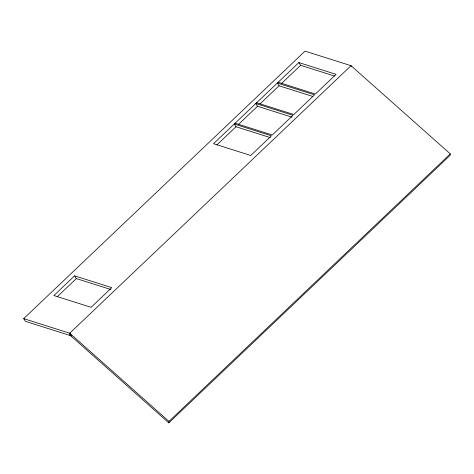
<?xml version="1.0" encoding="UTF-8"?>
<svg xmlns="http://www.w3.org/2000/svg" width="474" height="474" viewBox="0 0 474 474"><rect width="100%" height="100%" fill="white"/><g stroke="black" fill="none" stroke-linecap="round" stroke-linejoin="round"><path stroke-width="0.71" d="M351.749 66.793L351.044 65.702L69.725 333.21L69.53 334.68L168.785 422.867L450.104 155.359L450.3 153.89L351.044 65.702L305.025 51.133L23.7 318.641L25.46 321.366L71.485 335.936L69.725 333.21L23.7 318.641M168.785 422.867L168.975 421.392L450.3 153.89M74.572 275.85L53.876 295.533L91.085 307.312L111.781 287.629L74.572 275.85L76.332 278.576L110.732 289.472M278.173 82.251L315.382 94.03L336.078 74.353L298.869 62.574L213.543 143.705L250.752 155.484L271.448 135.807L234.239 124.022L235.999 126.754L270.399 137.644M57.224 296.748L76.332 278.576M216.896 144.92L235.999 126.754M238.44 124.437L257.542 106.265L291.943 117.155M259.983 103.948L279.085 85.782L312.787 96.453M281.52 83.465L300.629 65.299L334.33 75.964M256.63 102.74L293.839 114.518L314.535 94.836L277.326 83.057L279.085 85.782M235.086 123.222L272.295 135.001L292.991 115.318L255.782 103.539L257.542 106.265M69.725 333.21L168.975 421.392M298.869 62.574L300.629 65.299"/></g></svg>
